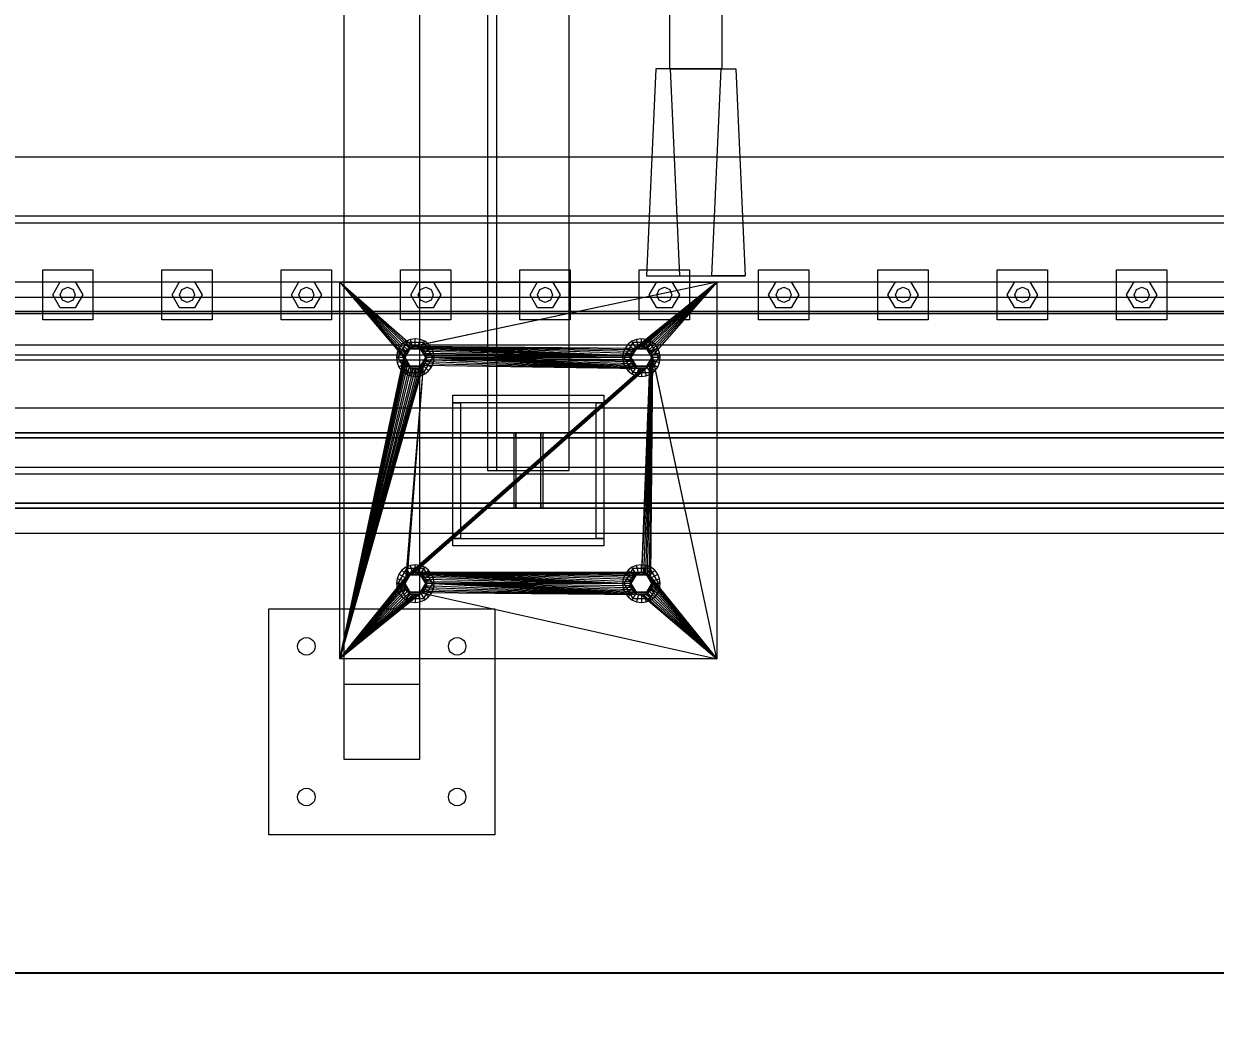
# Model space of a CAD drawing. Header units: millimetres. Extents: x -191664 to 191490, y -197311 to 10263.
# Drawn here: x 3140 to 4088, y -90792 to -89994 of the extents above; entities that cross this region are included whole.
import ezdxf

# ---------------------------------------------------------------- set-up
doc = ezdxf.new("R2010")
doc.units = ezdxf.units.MM
for name, color, linetype, lineweight in [('COTAS_O', 1, 'Continuous', 0), ('DET_mezcladora_superior', 7, 'Continuous', 0), ('R15_COTAS_TRANSPORTE_P', 1, 'Continuous', 0)]:
    doc.layers.add(name, color=color, linetype=linetype, lineweight=lineweight)
doc.dimstyles.new('PLANTA_20', dxfattribs={"dimtxt": 50, "dimasz": 30, "dimexe": 30, "dimexo": 16, "dimgap": 20, "dimtad": 1, "dimtih": 1, "dimtoh": 1, "dimdec": 1, "dimzin": 0, "dimdsep": 46, "dimcen": 0.09, "dimadec": 0, "dimazin": 0, "dimtfac": 1, "dimtdec": 4, "dimtofl": 0, "dimtmove": 0, "dimatfit": 3, "dimfxl": 1, "dimtolj": 1, "dimtzin": 0, "dimarcsym": 0})

# ---------------------------------------------------------------- blocks, each defined once
blk = doc.blocks.new('*D66')
at = {"layer": 'COTAS_O', "color": 0, "lineweight": -2, "transparency": 16777216}
for p, q in [((1475, -90266), (1475, -90780)), ((7675, -90266), (7675, -90780)), ((1505, -90750), (7645, -90750))]:
    blk.add_line(p, q, dxfattribs=at)
at = {"layer": 'COTAS_O', "color": 0, "transparency": 16777216}
for points in [[(1505, -90745), (1505, -90755), (1475, -90750)], [(7645, -90745), (7645, -90755), (7675, -90750)]]:
    blk.add_solid(points, dxfattribs=at)
at = {"layer": 'Defpoints', "color": 0, "transparency": 16777216}
for p in [(1475, -90250), (7675, -90250), (7675, -90750)]:
    blk.add_point(p, dxfattribs=at)
blk = doc.blocks.new('*D133')
at = {"layer": 'Defpoints', "color": 0, "transparency": 16777216}
for p in [(439.69, -194147.98), (217.89, -194406.09), (-500, -194490), (-500, -194490), (500, -194490)]:
    blk.add_point(p, dxfattribs=at)
at = {"layer": 'R15_COTAS_TRANSPORTE_P', "color": 0, "lineweight": -2, "transparency": 16777216}
blk.add_arc((-500, -194490), 722.77, 2.37834, 17.62166, dxfattribs=at)
at = {"layer": 'R15_COTAS_TRANSPORTE_P', "color": 0, "transparency": 16777216}
for points in [[(184.12, -194272.81), (193.59, -194269.58), (179.18, -194242.8)], [(227.15, -194459.9), (217.15, -194460.11), (222.77, -194490)]]:
    blk.add_solid(points, dxfattribs=at)

msp = doc.modelspace()

# ---------------------------------------------------------------- linework, layer by layer
at = {"layer": 'DET_mezcladora_superior', "color": 8, "true_color": 0x667b86}
for p, q in [((3509.17, -88850), (3509.17, -90350)), ((3516.67, -90350), (3516.67, -88850)), ((3574.17, -90350), (3574.17, -88850)), ((1400, -90100), (7720, -90100)), ((1400, -90147.2), (7720, -90147.2)), ((7720, -90152.8), (1400, -90152.8)), ((7720, -90200), (1400, -90200)), ((3481.67, -90296), (3481.67, -90290)), ((3481.67, -90290), (3601.67, -90290)), ((3601.67, -90296), (3481.67, -90296)), ((3481.67, -90404), (3481.67, -90296)), ((3481.67, -90296), (3487.67, -90296)), ((3487.67, -90296), (3487.67, -90404)), ((3595.67, -90404), (3595.67, -90296)), ((3595.67, -90296), (3601.67, -90296)), ((3601.67, -90290), (3601.67, -90296)), ((3601.67, -90296), (3601.67, -90404)), ((1475, -90300), (7675, -90300)), ((3530.26, -90320), (1463.59, -90320)), ((1465.11, -90320), (3531.78, -90320)), ((1465.11, -90324), (3531.78, -90324)), ((3551.56, -90320), (1484.89, -90320)), ((3551.56, -90324), (1484.89, -90324)), ((1486.41, -90320), (3553.08, -90320)), ((3530.26, -90380), (3530.26, -90320)), ((3530.26, -90320), (3531.78, -90320)), ((5596.92, -90320), (3530.26, -90320)), ((3531.78, -90320), (3531.78, -90380)), ((3531.78, -90324), (3531.78, -90320)), ((3531.78, -90320), (3551.56, -90320)), ((3531.78, -90320), (5598.44, -90320)), ((3551.56, -90324), (3531.78, -90324)), ((3531.78, -90324), (5598.44, -90324)), ((3551.56, -90380), (3551.56, -90320)), ((3551.56, -90320), (3553.08, -90320)), ((3551.56, -90320), (3551.56, -90324)), ((5618.22, -90320), (3551.56, -90320)), ((5618.22, -90324), (3551.56, -90324)), ((3553.08, -90320), (3553.08, -90380)), ((3553.08, -90320), (5619.74, -90320)), ((1475, -90347.2), (7675, -90347.2)), ((7675, -90352.8), (1475, -90352.8)), ((3509.17, -90350), (3574.17, -90350)), ((3509.17, -90350), (3516.67, -90350)), ((1463.59, -90380), (3530.26, -90380)), ((3531.78, -90376), (1465.11, -90376)), ((3531.78, -90380), (1465.11, -90380)), ((1484.89, -90376), (3551.56, -90376)), ((1484.89, -90380), (3551.56, -90380)), ((3553.08, -90380), (1486.41, -90380)), ((3531.78, -90380), (3530.26, -90380)), ((3530.26, -90380), (5596.92, -90380)), ((3531.78, -90380), (3531.78, -90376)), ((3531.78, -90376), (3551.56, -90376)), ((5598.44, -90376), (3531.78, -90376)), ((3551.56, -90380), (3531.78, -90380)), ((5598.44, -90380), (3531.78, -90380)), ((3551.56, -90376), (3551.56, -90380)), ((3551.56, -90376), (5618.22, -90376)), ((3553.08, -90380), (3551.56, -90380)), ((3551.56, -90380), (5618.22, -90380)), ((5619.74, -90380), (3553.08, -90380)), ((7675, -90400), (1475, -90400)), ((3481.67, -90410), (3481.67, -90404)), ((3481.67, -90404), (3601.67, -90404)), ((3487.67, -90404), (3481.67, -90404)), ((3601.67, -90410), (3481.67, -90410)), ((3601.67, -90404), (3595.67, -90404)), ((3601.67, -90404), (3601.67, -90410))]:
    msp.add_line(p, q, dxfattribs=at)
at = {"layer": 'DET_mezcladora_superior', "color": 139, "true_color": 0x344b58}
for p, q in [((3395, -90580), (3395, -89680)), ((3455, -89680), (3455, -90580)), ((3335, -90640), (3335, -90460)), ((3335, -90460), (3515, -90460)), ((3515, -90460), (3515, -90640)), ((3395, -90580), (3395, -90520)), ((3395, -90520), (3455, -90520)), ((3455, -90520), (3455, -90580)), ((3455, -90580), (3395, -90580)), ((3515, -90640), (3335, -90640))]:
    msp.add_line(p, q, dxfattribs=at)
at = {"layer": 'DET_mezcladora_superior', "color": 9, "true_color": 0xc6c9c8}
for p, q in [((3654, -89885), (3654, -90030)), ((3696, -90030), (3696, -89885)), ((3696, -90030), (3654, -90030)), ((1475, -90223), (7675, -90223)), ((7675, -90258), (1475, -90258))]:
    msp.add_line(p, q, dxfattribs=at)
at = {"layer": 'DET_mezcladora_superior', "color": 254, "true_color": 0xdce0df}
for p, q in [((3643.08, -90030), (3635.72, -90195)), ((3654.92, -90030), (3643.08, -90030)), ((3695.08, -90030), (3643.08, -90030)), ((3662.28, -90195), (3654.92, -90030)), ((3654.92, -90030), (3706.92, -90030)), ((3687.72, -90195), (3695.08, -90030)), ((3695.08, -90030), (3706.92, -90030)), ((3706.92, -90030), (3714.28, -90195)), ((3635.72, -90195), (3662.28, -90195)), ((3635.72, -90195), (3687.72, -90195)), ((3662.28, -90195), (3714.28, -90195)), ((3714.28, -90195), (3687.72, -90195))]:
    msp.add_line(p, q, dxfattribs=at)
at = {"layer": 'DET_mezcladora_superior', "color": 251, "true_color": 0x64686b}
for p, q in [((3155, -90230), (3155, -90190)), ((3155, -90190), (3195, -90190)), ((3195, -90190), (3195, -90230)), ((3250, -90230), (3250, -90190)), ((3250, -90190), (3290, -90190)), ((3290, -90190), (3290, -90230)), ((3345, -90230), (3345, -90190)), ((3345, -90190), (3385, -90190)), ((3385, -90190), (3385, -90230)), ((3440, -90230), (3440, -90190)), ((3440, -90190), (3480, -90190)), ((3480, -90190), (3480, -90230)), ((3535, -90230), (3535, -90190)), ((3535, -90190), (3575, -90190)), ((3575, -90190), (3575, -90230)), ((3630, -90230), (3630, -90190)), ((3630, -90190), (3670, -90190)), ((3670, -90190), (3670, -90230)), ((3725, -90230), (3725, -90190)), ((3725, -90190), (3765, -90190)), ((3765, -90190), (3765, -90230)), ((3820, -90230), (3820, -90190)), ((3820, -90190), (3860, -90190)), ((3860, -90190), (3860, -90230)), ((3915, -90230), (3915, -90190)), ((3915, -90190), (3955, -90190)), ((3955, -90190), (3955, -90230)), ((4010, -90230), (4010, -90190)), ((4010, -90190), (4050, -90190)), ((4050, -90190), (4050, -90230)), ((1475, -90212), (7675, -90212)), ((3195, -90230), (3155, -90230)), ((3290, -90230), (3250, -90230)), ((3385, -90230), (3345, -90230)), ((3480, -90230), (3440, -90230)), ((3575, -90230), (3535, -90230)), ((3670, -90230), (3630, -90230)), ((3765, -90230), (3725, -90230)), ((3860, -90230), (3820, -90230)), ((3955, -90230), (3915, -90230)), ((4050, -90230), (4010, -90230)), ((7675, -90262), (1475, -90262))]:
    msp.add_line(p, q, dxfattribs=at)
at = {"layer": 'DET_mezcladora_superior', "color": 43, "true_color": 0xe7bf45}
for p, q in [((3163, -90210), (3169, -90199.61)), ((3169, -90199.61), (3181, -90199.61)), ((3181, -90199.61), (3187, -90210)), ((3258, -90210), (3264, -90199.61)), ((3264, -90199.61), (3276, -90199.61)), ((3276, -90199.61), (3282, -90210)), ((3353, -90210), (3359, -90199.61)), ((3359, -90199.61), (3371, -90199.61)), ((3371, -90199.61), (3377, -90210)), ((3448, -90210), (3454, -90199.61)), ((3454, -90199.61), (3466, -90199.61)), ((3466, -90199.61), (3472, -90210)), ((3543, -90210), (3549, -90199.61)), ((3549, -90199.61), (3561, -90199.61)), ((3561, -90199.61), (3567, -90210)), ((3638, -90210), (3644, -90199.61)), ((3644, -90199.61), (3656, -90199.61)), ((3656, -90199.61), (3662, -90210)), ((3733, -90210), (3739, -90199.61)), ((3739, -90199.61), (3751, -90199.61)), ((3751, -90199.61), (3757, -90210)), ((3828, -90210), (3834, -90199.61)), ((3834, -90199.61), (3846, -90199.61)), ((3846, -90199.61), (3852, -90210)), ((3923, -90210), (3929, -90199.61)), ((3929, -90199.61), (3941, -90199.61)), ((3941, -90199.61), (3947, -90210)), ((4018, -90210), (4024, -90199.61)), ((4024, -90199.61), (4036, -90199.61)), ((4036, -90199.61), (4042, -90210)), ((3169, -90220.39), (3163, -90210)), ((3187, -90210), (3181, -90220.39)), ((3264, -90220.39), (3258, -90210)), ((3282, -90210), (3276, -90220.39)), ((3359, -90220.39), (3353, -90210)), ((3377, -90210), (3371, -90220.39)), ((3454, -90220.39), (3448, -90210)), ((3472, -90210), (3466, -90220.39)), ((3549, -90220.39), (3543, -90210)), ((3567, -90210), (3561, -90220.39)), ((3644, -90220.39), (3638, -90210)), ((3662, -90210), (3656, -90220.39)), ((3739, -90220.39), (3733, -90210)), ((3757, -90210), (3751, -90220.39)), ((3834, -90220.39), (3828, -90210)), ((3852, -90210), (3846, -90220.39)), ((3929, -90220.39), (3923, -90210)), ((3947, -90210), (3941, -90220.39)), ((4024, -90220.39), (4018, -90210)), ((4042, -90210), (4036, -90220.39)), ((3181, -90220.39), (3169, -90220.39)), ((3276, -90220.39), (3264, -90220.39)), ((3371, -90220.39), (3359, -90220.39)), ((3466, -90220.39), (3454, -90220.39)), ((3561, -90220.39), (3549, -90220.39)), ((3656, -90220.39), (3644, -90220.39)), ((3751, -90220.39), (3739, -90220.39)), ((3846, -90220.39), (3834, -90220.39)), ((3941, -90220.39), (3929, -90220.39)), ((4036, -90220.39), (4024, -90220.39))]:
    msp.add_line(p, q, dxfattribs=at)
at = {"layer": 'DET_mezcladora_superior', "color": 252, "true_color": 0x82929a}
for p, q in [((3391.67, -90500), (3391.67, -90200)), ((3391.67, -90200), (3442.67, -90260)), ((3391.67, -90200), (3442.84, -90258.24)), ((3391.67, -90200), (3443.35, -90256.56)), ((3391.67, -90200), (3444.18, -90255)), ((3391.67, -90200), (3445.3, -90253.64)), ((3391.67, -90200), (3446.67, -90252.52)), ((3391.67, -90200), (3448.22, -90251.69)), ((3391.67, -90200), (3449.91, -90251.17)), ((3391.67, -90200), (3691.67, -90200)), ((3691.67, -90200), (3449.91, -90251.17)), ((3691.67, -90200), (3451.67, -90251)), ((3691.67, -90200), (3626.67, -90252.52)), ((3691.67, -90200), (3628.22, -90251.69)), ((3691.67, -90200), (3629.91, -90251.17)), ((3691.67, -90200), (3631.67, -90251)), ((3691.67, -90200), (3633.42, -90251.17)), ((3691.67, -90200), (3635.11, -90251.69)), ((3691.67, -90200), (3636.67, -90252.52)), ((3691.67, -90200), (3638.03, -90253.64)), ((3691.67, -90200), (3639.15, -90255)), ((3691.67, -90200), (3639.98, -90256.56)), ((3691.67, -90200), (3640.49, -90258.24)), ((3691.67, -90200), (3691.67, -90500)), ((3442.84, -90258.24), (3442.67, -90260)), ((3443.35, -90256.56), (3442.84, -90258.24)), ((3444.18, -90255), (3443.35, -90256.56)), ((3445.3, -90253.64), (3444.18, -90255)), ((3446.67, -90252.52), (3445.3, -90253.64)), ((3448.22, -90251.69), (3446.67, -90252.52)), ((3449.91, -90251.17), (3448.22, -90251.69)), ((3451.67, -90251), (3449.91, -90251.17)), ((3453.42, -90251.17), (3451.67, -90251)), ((3451.67, -90251), (3622.84, -90258.24)), ((3451.67, -90251), (3623.35, -90256.56)), ((3451.67, -90251), (3624.18, -90255)), ((3451.67, -90251), (3625.3, -90253.64)), ((3451.67, -90251), (3626.67, -90252.52)), ((3455.11, -90251.69), (3453.42, -90251.17)), ((3453.42, -90251.17), (3622.84, -90258.24)), ((3456.67, -90252.52), (3455.11, -90251.69)), ((3455.11, -90251.69), (3622.84, -90258.24)), ((3458.03, -90253.64), (3456.67, -90252.52)), ((3456.67, -90252.52), (3622.84, -90258.24)), ((3459.15, -90255), (3458.03, -90253.64)), ((3458.03, -90253.64), (3622.84, -90258.24)), ((3459.98, -90256.56), (3459.15, -90255)), ((3459.15, -90255), (3622.84, -90258.24)), ((3460.49, -90258.24), (3459.98, -90256.56)), ((3459.98, -90256.56), (3622.84, -90258.24)), ((3460.67, -90260), (3460.49, -90258.24)), ((3460.49, -90258.24), (3622.84, -90258.24)), ((3460.67, -90260), (3622.84, -90258.24)), ((3622.84, -90258.24), (3622.67, -90260)), ((3623.35, -90256.56), (3622.84, -90258.24)), ((3624.18, -90255), (3623.35, -90256.56)), ((3625.3, -90253.64), (3624.18, -90255)), ((3626.67, -90252.52), (3625.3, -90253.64)), ((3628.22, -90251.69), (3626.67, -90252.52)), ((3629.91, -90251.17), (3628.22, -90251.69)), ((3631.67, -90251), (3629.91, -90251.17)), ((3633.42, -90251.17), (3631.67, -90251)), ((3635.11, -90251.69), (3633.42, -90251.17)), ((3636.67, -90252.52), (3635.11, -90251.69)), ((3638.03, -90253.64), (3636.67, -90252.52)), ((3639.15, -90255), (3638.03, -90253.64)), ((3639.98, -90256.56), (3639.15, -90255)), ((3640.49, -90258.24), (3639.98, -90256.56)), ((3691.67, -90500), (3640.49, -90258.24)), ((3640.67, -90260), (3640.49, -90258.24)), ((3391.67, -90500), (3442.67, -90260)), ((3442.84, -90261.76), (3391.67, -90500)), ((3443.35, -90263.44), (3391.67, -90500)), ((3444.18, -90265), (3391.67, -90500)), ((3445.3, -90266.36), (3391.67, -90500)), ((3458.03, -90266.36), (3391.67, -90500)), ((3446.67, -90267.48), (3391.67, -90500)), ((3456.67, -90267.48), (3391.67, -90500)), ((3448.22, -90268.31), (3391.67, -90500)), ((3455.11, -90268.31), (3391.67, -90500)), ((3442.67, -90260), (3442.84, -90261.76)), ((3442.84, -90261.76), (3443.35, -90263.44)), ((3443.35, -90263.44), (3444.18, -90265)), ((3444.18, -90265), (3445.3, -90266.36)), ((3458.03, -90266.36), (3444.18, -90435)), ((3445.3, -90266.36), (3446.67, -90267.48)), ((3458.03, -90266.36), (3445.3, -90433.64)), ((3638.03, -90266.36), (3445.3, -90433.64)), ((3636.67, -90267.48), (3445.3, -90433.64)), ((3635.11, -90268.31), (3445.3, -90433.64)), ((3638.03, -90266.36), (3446.67, -90432.52)), ((3446.67, -90267.48), (3448.22, -90268.31)), ((3638.03, -90266.36), (3448.22, -90431.69)), ((3448.22, -90268.31), (3449.91, -90268.83)), ((3638.03, -90266.36), (3449.91, -90431.17)), ((3638.03, -90266.36), (3451.67, -90431)), ((3453.42, -90268.83), (3455.11, -90268.31)), ((3455.11, -90268.31), (3456.67, -90267.48)), ((3456.67, -90267.48), (3458.03, -90266.36)), ((3458.03, -90266.36), (3459.15, -90265)), ((3631.67, -90269), (3458.03, -90266.36)), ((3459.15, -90265), (3459.98, -90263.44)), ((3631.67, -90269), (3459.15, -90265)), ((3459.98, -90263.44), (3460.49, -90261.76)), ((3631.67, -90269), (3459.98, -90263.44)), ((3460.49, -90261.76), (3460.67, -90260)), ((3631.67, -90269), (3460.49, -90261.76)), ((3622.67, -90260), (3460.67, -90260)), ((3622.84, -90261.76), (3460.67, -90260)), ((3623.35, -90263.44), (3460.67, -90260)), ((3624.18, -90265), (3460.67, -90260)), ((3625.3, -90266.36), (3460.67, -90260)), ((3626.67, -90267.48), (3460.67, -90260)), ((3628.22, -90268.31), (3460.67, -90260)), ((3629.91, -90268.83), (3460.67, -90260)), ((3631.67, -90269), (3460.67, -90260)), ((3622.67, -90260), (3622.84, -90261.76)), ((3622.84, -90261.76), (3623.35, -90263.44)), ((3623.35, -90263.44), (3624.18, -90265)), ((3624.18, -90265), (3625.3, -90266.36)), ((3625.3, -90266.36), (3626.67, -90267.48)), ((3626.67, -90267.48), (3628.22, -90268.31)), ((3628.22, -90268.31), (3629.91, -90268.83)), ((3640.67, -90260), (3631.67, -90431)), ((3640.49, -90261.76), (3631.67, -90431)), ((3639.98, -90263.44), (3631.67, -90431)), ((3639.15, -90265), (3631.67, -90431)), ((3638.03, -90266.36), (3631.67, -90431)), ((3640.67, -90260), (3633.42, -90431.17)), ((3633.42, -90268.83), (3635.11, -90268.31)), ((3635.11, -90431.69), (3640.67, -90260)), ((3635.11, -90268.31), (3636.67, -90267.48)), ((3636.67, -90432.52), (3640.67, -90260)), ((3636.67, -90267.48), (3638.03, -90266.36)), ((3638.03, -90433.64), (3640.67, -90260)), ((3638.03, -90266.36), (3639.15, -90265)), ((3639.15, -90435), (3640.67, -90260)), ((3639.15, -90265), (3639.98, -90263.44)), ((3639.98, -90263.44), (3640.49, -90261.76)), ((3640.49, -90261.76), (3640.67, -90260)), ((3691.67, -90500), (3640.67, -90260)), ((3449.91, -90268.83), (3391.67, -90500)), ((3453.42, -90268.83), (3391.67, -90500)), ((3451.67, -90269), (3391.67, -90500)), ((3633.42, -90268.83), (3445.3, -90433.64)), ((3631.67, -90269), (3445.3, -90433.64)), ((3449.91, -90268.83), (3451.67, -90269)), ((3451.67, -90269), (3453.42, -90268.83)), ((3629.91, -90268.83), (3631.67, -90269)), ((3631.67, -90269), (3633.42, -90268.83)), ((3391.67, -90500), (3444.18, -90435)), ((3391.67, -90500), (3443.35, -90436.56)), ((3391.67, -90500), (3442.84, -90438.24)), ((3442.84, -90438.24), (3442.67, -90440)), ((3443.35, -90436.56), (3442.84, -90438.24)), ((3444.18, -90435), (3443.35, -90436.56)), ((3445.3, -90433.64), (3444.18, -90435)), ((3446.67, -90432.52), (3445.3, -90433.64)), ((3448.22, -90431.69), (3446.67, -90432.52)), ((3449.91, -90431.17), (3448.22, -90431.69)), ((3451.67, -90431), (3449.91, -90431.17)), ((3453.42, -90431.17), (3451.67, -90431)), ((3451.67, -90431), (3622.67, -90440)), ((3451.67, -90431), (3622.84, -90438.24)), ((3451.67, -90431), (3623.35, -90436.56)), ((3451.67, -90431), (3624.18, -90435)), ((3451.67, -90431), (3625.3, -90433.64)), ((3451.67, -90431), (3626.67, -90432.52)), ((3451.67, -90431), (3628.22, -90431.69)), ((3451.67, -90431), (3629.91, -90431.17)), ((3451.67, -90431), (3631.67, -90431)), ((3455.11, -90431.69), (3453.42, -90431.17)), ((3453.42, -90431.17), (3622.67, -90440)), ((3456.67, -90432.52), (3455.11, -90431.69)), ((3455.11, -90431.69), (3622.67, -90440)), ((3458.03, -90433.64), (3456.67, -90432.52)), ((3456.67, -90432.52), (3622.67, -90440)), ((3459.15, -90435), (3458.03, -90433.64)), ((3458.03, -90433.64), (3622.67, -90440)), ((3459.98, -90436.56), (3459.15, -90435)), ((3459.15, -90435), (3622.67, -90440)), ((3460.49, -90438.24), (3459.98, -90436.56)), ((3459.98, -90436.56), (3622.67, -90440)), ((3460.67, -90440), (3460.49, -90438.24)), ((3460.49, -90438.24), (3622.67, -90440)), ((3622.84, -90438.24), (3622.67, -90440)), ((3623.35, -90436.56), (3622.84, -90438.24)), ((3624.18, -90435), (3623.35, -90436.56)), ((3625.3, -90433.64), (3624.18, -90435)), ((3626.67, -90432.52), (3625.3, -90433.64)), ((3628.22, -90431.69), (3626.67, -90432.52)), ((3629.91, -90431.17), (3628.22, -90431.69)), ((3631.67, -90431), (3629.91, -90431.17)), ((3633.42, -90431.17), (3631.67, -90431)), ((3635.11, -90431.69), (3633.42, -90431.17)), ((3636.67, -90432.52), (3635.11, -90431.69)), ((3638.03, -90433.64), (3636.67, -90432.52)), ((3639.15, -90435), (3638.03, -90433.64)), ((3639.98, -90436.56), (3639.15, -90435)), ((3639.15, -90435), (3691.67, -90500)), ((3640.49, -90438.24), (3639.98, -90436.56)), ((3639.98, -90436.56), (3691.67, -90500)), ((3640.67, -90440), (3640.49, -90438.24)), ((3640.49, -90438.24), (3691.67, -90500)), ((3442.67, -90440), (3391.67, -90500)), ((3442.84, -90441.76), (3391.67, -90500)), ((3443.35, -90443.44), (3391.67, -90500)), ((3444.18, -90445), (3391.67, -90500)), ((3445.3, -90446.36), (3391.67, -90500)), ((3446.67, -90447.48), (3391.67, -90500)), ((3456.67, -90447.48), (3391.67, -90500)), ((3448.22, -90448.31), (3391.67, -90500)), ((3455.11, -90448.31), (3391.67, -90500)), ((3449.91, -90448.83), (3391.67, -90500)), ((3453.42, -90448.83), (3391.67, -90500)), ((3442.67, -90440), (3442.84, -90441.76)), ((3442.84, -90441.76), (3443.35, -90443.44)), ((3443.35, -90443.44), (3444.18, -90445)), ((3444.18, -90445), (3445.3, -90446.36)), ((3445.3, -90446.36), (3446.67, -90447.48)), ((3446.67, -90447.48), (3448.22, -90448.31)), ((3448.22, -90448.31), (3449.91, -90448.83)), ((3449.91, -90448.83), (3451.67, -90449)), ((3451.67, -90449), (3453.42, -90448.83)), ((3453.42, -90448.83), (3455.11, -90448.31)), ((3455.11, -90448.31), (3456.67, -90447.48)), ((3456.67, -90447.48), (3458.03, -90446.36)), ((3456.67, -90447.48), (3691.67, -90500)), ((3631.67, -90449), (3456.67, -90447.48)), ((3458.03, -90446.36), (3459.15, -90445)), ((3631.67, -90449), (3458.03, -90446.36)), ((3459.15, -90445), (3459.98, -90443.44)), ((3631.67, -90449), (3459.15, -90445)), ((3459.98, -90443.44), (3460.49, -90441.76)), ((3631.67, -90449), (3459.98, -90443.44)), ((3460.49, -90441.76), (3460.67, -90440)), ((3631.67, -90449), (3460.49, -90441.76)), ((3622.67, -90440), (3460.67, -90440)), ((3622.84, -90441.76), (3460.67, -90440)), ((3623.35, -90443.44), (3460.67, -90440)), ((3624.18, -90445), (3460.67, -90440)), ((3625.3, -90446.36), (3460.67, -90440)), ((3626.67, -90447.48), (3460.67, -90440)), ((3628.22, -90448.31), (3460.67, -90440)), ((3629.91, -90448.83), (3460.67, -90440)), ((3631.67, -90449), (3460.67, -90440)), ((3622.67, -90440), (3622.84, -90441.76)), ((3622.84, -90441.76), (3623.35, -90443.44)), ((3623.35, -90443.44), (3624.18, -90445)), ((3624.18, -90445), (3625.3, -90446.36)), ((3625.3, -90446.36), (3626.67, -90447.48)), ((3626.67, -90447.48), (3628.22, -90448.31)), ((3628.22, -90448.31), (3629.91, -90448.83)), ((3629.91, -90448.83), (3631.67, -90449)), ((3631.67, -90449), (3633.42, -90448.83)), ((3633.42, -90448.83), (3635.11, -90448.31)), ((3633.42, -90448.83), (3691.67, -90500)), ((3635.11, -90448.31), (3636.67, -90447.48)), ((3635.11, -90448.31), (3691.67, -90500)), ((3636.67, -90447.48), (3638.03, -90446.36)), ((3636.67, -90447.48), (3691.67, -90500)), ((3638.03, -90446.36), (3639.15, -90445)), ((3638.03, -90446.36), (3691.67, -90500)), ((3639.15, -90445), (3639.98, -90443.44)), ((3639.15, -90445), (3691.67, -90500)), ((3639.98, -90443.44), (3640.49, -90441.76)), ((3639.98, -90443.44), (3691.67, -90500)), ((3640.49, -90441.76), (3640.67, -90440)), ((3640.49, -90441.76), (3691.67, -90500)), ((3640.67, -90440), (3691.67, -90500)), ((3451.67, -90449), (3391.67, -90500)), ((3631.67, -90449), (3691.67, -90500)), ((3691.67, -90500), (3391.67, -90500))]:
    msp.add_line(p, q, dxfattribs=at)
at = {"layer": 'DET_mezcladora_superior', "color": 149, "true_color": 0x3c4245}
for p, q in [((3169, -90210), (3170.76, -90205.76)), ((3170.76, -90214.24), (3169, -90210)), ((3170.76, -90205.76), (3175, -90204)), ((3175, -90204), (3179.24, -90205.76)), ((3179.24, -90205.76), (3181, -90210)), ((3181, -90210), (3179.24, -90214.24)), ((3264, -90210), (3265.76, -90205.76)), ((3265.76, -90214.24), (3264, -90210)), ((3265.76, -90205.76), (3270, -90204)), ((3270, -90204), (3274.24, -90205.76)), ((3274.24, -90205.76), (3276, -90210)), ((3276, -90210), (3274.24, -90214.24)), ((3359, -90210), (3360.76, -90205.76)), ((3360.76, -90214.24), (3359, -90210)), ((3360.76, -90205.76), (3365, -90204)), ((3365, -90204), (3369.24, -90205.76)), ((3369.24, -90205.76), (3371, -90210)), ((3371, -90210), (3369.24, -90214.24)), ((3454, -90210), (3455.76, -90205.76)), ((3455.76, -90214.24), (3454, -90210)), ((3455.76, -90205.76), (3460, -90204)), ((3460, -90204), (3464.24, -90205.76)), ((3464.24, -90205.76), (3466, -90210)), ((3466, -90210), (3464.24, -90214.24)), ((3549, -90210), (3550.76, -90205.76)), ((3550.76, -90214.24), (3549, -90210)), ((3550.76, -90205.76), (3555, -90204)), ((3555, -90204), (3559.24, -90205.76)), ((3559.24, -90205.76), (3561, -90210)), ((3561, -90210), (3559.24, -90214.24)), ((3644, -90210), (3645.76, -90205.76)), ((3645.76, -90214.24), (3644, -90210)), ((3645.76, -90205.76), (3650, -90204)), ((3650, -90204), (3654.24, -90205.76)), ((3654.24, -90205.76), (3656, -90210)), ((3656, -90210), (3654.24, -90214.24)), ((3739, -90210), (3740.76, -90205.76)), ((3740.76, -90214.24), (3739, -90210)), ((3740.76, -90205.76), (3745, -90204)), ((3745, -90204), (3749.24, -90205.76)), ((3749.24, -90205.76), (3751, -90210)), ((3751, -90210), (3749.24, -90214.24)), ((3834, -90210), (3835.76, -90205.76)), ((3835.76, -90214.24), (3834, -90210)), ((3835.76, -90205.76), (3840, -90204)), ((3840, -90204), (3844.24, -90205.76)), ((3844.24, -90205.76), (3846, -90210)), ((3846, -90210), (3844.24, -90214.24)), ((3929, -90210), (3930.76, -90205.76)), ((3930.76, -90214.24), (3929, -90210)), ((3930.76, -90205.76), (3935, -90204)), ((3935, -90204), (3939.24, -90205.76)), ((3939.24, -90205.76), (3941, -90210)), ((3941, -90210), (3939.24, -90214.24)), ((4024, -90210), (4025.76, -90205.76)), ((4025.76, -90214.24), (4024, -90210)), ((4025.76, -90205.76), (4030, -90204)), ((4030, -90204), (4034.24, -90205.76)), ((4034.24, -90205.76), (4036, -90210)), ((4036, -90210), (4034.24, -90214.24)), ((3175, -90216), (3170.76, -90214.24)), ((3179.24, -90214.24), (3175, -90216)), ((3270, -90216), (3265.76, -90214.24)), ((3274.24, -90214.24), (3270, -90216)), ((3365, -90216), (3360.76, -90214.24)), ((3369.24, -90214.24), (3365, -90216)), ((3460, -90216), (3455.76, -90214.24)), ((3464.24, -90214.24), (3460, -90216)), ((3555, -90216), (3550.76, -90214.24)), ((3559.24, -90214.24), (3555, -90216)), ((3650, -90216), (3645.76, -90214.24)), ((3654.24, -90214.24), (3650, -90216)), ((3745, -90216), (3740.76, -90214.24)), ((3749.24, -90214.24), (3745, -90216)), ((3840, -90216), (3835.76, -90214.24)), ((3844.24, -90214.24), (3840, -90216)), ((3935, -90216), (3930.76, -90214.24)), ((3939.24, -90214.24), (3935, -90216)), ((4030, -90216), (4025.76, -90214.24)), ((4034.24, -90214.24), (4030, -90216))]:
    msp.add_line(p, q, dxfattribs=at)
at = {"layer": 'DET_mezcladora_superior', "color": 252, "true_color": 0x8b8c91}
for p, q in [((1475, -90225), (7675, -90225)), ((7675, -90250), (1475, -90250))]:
    msp.add_line(p, q, dxfattribs=at)
at = {"layer": 'DET_mezcladora_superior', "color": 253, "true_color": 0xa5a6aa}
msp.add_line((7075, -90225), (1500, -90225), dxfattribs=at)
at = {"layer": 'DET_mezcladora_superior', "color": 252, "true_color": 0x8ba19a}
for p, q in [((3444.74, -90248.01), (3437.82, -90260)), ((3441.06, -90249.39), (3438.68, -90252.5)), ((3444.17, -90247.01), (3441.06, -90249.39)), ((3445.3, -90253.64), (3441.06, -90249.39)), ((3447.78, -90245.51), (3444.17, -90247.01)), ((3447.17, -90252.21), (3444.17, -90247.01)), ((3458.59, -90248.01), (3444.74, -90248.01)), ((3447.67, -90253.07), (3444.74, -90248.01)), ((3451.67, -90245), (3447.78, -90245.51)), ((3449.34, -90251.31), (3447.78, -90245.51)), ((3455.55, -90245.51), (3451.67, -90245)), ((3451.67, -90251), (3451.67, -90245)), ((3454, -90251.31), (3455.55, -90245.51)), ((3459.17, -90247.01), (3455.55, -90245.51)), ((3455.67, -90253.07), (3458.59, -90248.01)), ((3456.17, -90252.21), (3459.17, -90247.01)), ((3458.03, -90253.64), (3462.27, -90249.39)), ((3465.52, -90260), (3458.59, -90248.01)), ((3462.27, -90249.39), (3459.17, -90247.01)), ((3464.66, -90252.5), (3462.27, -90249.39)), ((3624.74, -90248.01), (3617.82, -90260)), ((3621.06, -90249.39), (3618.68, -90252.5)), ((3624.17, -90247.01), (3621.06, -90249.39)), ((3625.3, -90253.64), (3621.06, -90249.39)), ((3627.78, -90245.51), (3624.17, -90247.01)), ((3627.17, -90252.21), (3624.17, -90247.01)), ((3638.59, -90248.01), (3624.74, -90248.01)), ((3627.67, -90253.07), (3624.74, -90248.01)), ((3631.67, -90245), (3627.78, -90245.51)), ((3629.34, -90251.31), (3627.78, -90245.51)), ((3635.55, -90245.51), (3631.67, -90245)), ((3631.67, -90251), (3631.67, -90245)), ((3634, -90251.31), (3635.55, -90245.51)), ((3639.17, -90247.01), (3635.55, -90245.51)), ((3635.67, -90253.07), (3638.59, -90248.01)), ((3636.17, -90252.21), (3639.17, -90247.01)), ((3638.03, -90253.64), (3642.27, -90249.39)), ((3645.52, -90260), (3638.59, -90248.01)), ((3642.27, -90249.39), (3639.17, -90247.01)), ((3644.66, -90252.5), (3642.27, -90249.39)), ((3437.18, -90256.12), (3436.67, -90260)), ((3438.68, -90252.5), (3437.18, -90256.12)), ((3442.97, -90257.67), (3437.18, -90256.12)), ((3443.87, -90255.5), (3438.68, -90252.5)), ((3442.67, -90260), (3442.97, -90257.67)), ((3442.97, -90257.67), (3443.87, -90255.5)), ((3443.67, -90260), (3447.67, -90253.07)), ((3443.87, -90255.5), (3445.3, -90253.64)), ((3445.3, -90253.64), (3447.17, -90252.21)), ((3447.17, -90252.21), (3449.34, -90251.31)), ((3447.67, -90253.07), (3455.67, -90253.07)), ((3449.34, -90251.31), (3451.67, -90251)), ((3451.67, -90251), (3454, -90251.31)), ((3454, -90251.31), (3456.17, -90252.21)), ((3455.67, -90253.07), (3459.67, -90260)), ((3456.17, -90252.21), (3458.03, -90253.64)), ((3458.03, -90253.64), (3459.46, -90255.5)), ((3459.46, -90255.5), (3464.66, -90252.5)), ((3459.46, -90255.5), (3460.36, -90257.67)), ((3460.36, -90257.67), (3466.16, -90256.12)), ((3460.36, -90257.67), (3460.67, -90260)), ((3466.16, -90256.12), (3464.66, -90252.5)), ((3466.67, -90260), (3466.16, -90256.12)), ((3617.18, -90256.12), (3616.67, -90260)), ((3618.68, -90252.5), (3617.18, -90256.12)), ((3622.97, -90257.67), (3617.18, -90256.12)), ((3623.87, -90255.5), (3618.68, -90252.5)), ((3622.67, -90260), (3622.97, -90257.67)), ((3622.97, -90257.67), (3623.87, -90255.5)), ((3623.67, -90260), (3627.67, -90253.07)), ((3623.87, -90255.5), (3625.3, -90253.64)), ((3625.3, -90253.64), (3627.17, -90252.21)), ((3627.17, -90252.21), (3629.34, -90251.31)), ((3627.67, -90253.07), (3635.67, -90253.07)), ((3629.34, -90251.31), (3631.67, -90251)), ((3631.67, -90251), (3634, -90251.31)), ((3634, -90251.31), (3636.17, -90252.21)), ((3635.67, -90253.07), (3639.67, -90260)), ((3636.17, -90252.21), (3638.03, -90253.64)), ((3638.03, -90253.64), (3639.46, -90255.5)), ((3639.46, -90255.5), (3644.66, -90252.5)), ((3639.46, -90255.5), (3640.36, -90257.67)), ((3640.36, -90257.67), (3646.16, -90256.12)), ((3640.36, -90257.67), (3640.67, -90260)), ((3646.16, -90256.12), (3644.66, -90252.5)), ((3646.67, -90260), (3646.16, -90256.12)), ((3442.67, -90260), (3436.67, -90260)), ((3436.67, -90260), (3437.18, -90263.88)), ((3442.97, -90262.33), (3437.18, -90263.88)), ((3437.18, -90263.88), (3438.68, -90267.5)), ((3443.67, -90260), (3437.82, -90260)), ((3437.82, -90260), (3444.74, -90271.99)), ((3443.87, -90264.5), (3438.68, -90267.5)), ((3438.68, -90267.5), (3441.06, -90270.61)), ((3445.3, -90266.36), (3441.06, -90270.61)), ((3442.97, -90262.33), (3442.67, -90260)), ((3443.87, -90264.5), (3442.97, -90262.33)), ((3447.67, -90266.93), (3443.67, -90260)), ((3445.3, -90266.36), (3443.87, -90264.5)), ((3447.17, -90267.79), (3444.17, -90272.99)), ((3447.67, -90266.93), (3444.74, -90271.99)), ((3447.17, -90267.79), (3445.3, -90266.36)), ((3449.34, -90268.69), (3447.17, -90267.79)), ((3455.67, -90266.93), (3447.67, -90266.93)), ((3449.34, -90268.69), (3447.78, -90274.49)), ((3451.67, -90269), (3449.34, -90268.69)), ((3454, -90268.69), (3451.67, -90269)), ((3456.17, -90267.79), (3454, -90268.69)), ((3454, -90268.69), (3455.55, -90274.49)), ((3459.67, -90260), (3455.67, -90266.93)), ((3455.67, -90266.93), (3458.59, -90271.99)), ((3458.03, -90266.36), (3456.17, -90267.79)), ((3456.17, -90267.79), (3459.17, -90272.99)), ((3459.46, -90264.5), (3458.03, -90266.36)), ((3458.03, -90266.36), (3462.27, -90270.61)), ((3458.59, -90271.99), (3465.52, -90260)), ((3460.36, -90262.33), (3459.46, -90264.5)), ((3459.46, -90264.5), (3464.66, -90267.5)), ((3465.52, -90260), (3459.67, -90260)), ((3460.67, -90260), (3460.36, -90262.33)), ((3460.36, -90262.33), (3466.16, -90263.88)), ((3466.67, -90260), (3460.67, -90260)), ((3462.27, -90270.61), (3464.66, -90267.5)), ((3464.66, -90267.5), (3466.16, -90263.88)), ((3466.16, -90263.88), (3466.67, -90260)), ((3622.67, -90260), (3616.67, -90260)), ((3616.67, -90260), (3617.18, -90263.88)), ((3622.97, -90262.33), (3617.18, -90263.88)), ((3617.18, -90263.88), (3618.68, -90267.5)), ((3623.67, -90260), (3617.82, -90260)), ((3617.82, -90260), (3624.74, -90271.99)), ((3623.87, -90264.5), (3618.68, -90267.5)), ((3618.68, -90267.5), (3621.06, -90270.61)), ((3625.3, -90266.36), (3621.06, -90270.61)), ((3622.97, -90262.33), (3622.67, -90260)), ((3623.87, -90264.5), (3622.97, -90262.33)), ((3627.67, -90266.93), (3623.67, -90260)), ((3625.3, -90266.36), (3623.87, -90264.5)), ((3627.17, -90267.79), (3624.17, -90272.99)), ((3627.67, -90266.93), (3624.74, -90271.99)), ((3627.17, -90267.79), (3625.3, -90266.36)), ((3629.34, -90268.69), (3627.17, -90267.79)), ((3635.67, -90266.93), (3627.67, -90266.93)), ((3629.34, -90268.69), (3627.78, -90274.49)), ((3631.67, -90269), (3629.34, -90268.69)), ((3634, -90268.69), (3631.67, -90269)), ((3636.17, -90267.79), (3634, -90268.69)), ((3634, -90268.69), (3635.55, -90274.49)), ((3639.67, -90260), (3635.67, -90266.93)), ((3635.67, -90266.93), (3638.59, -90271.99)), ((3638.03, -90266.36), (3636.17, -90267.79)), ((3636.17, -90267.79), (3639.17, -90272.99)), ((3639.46, -90264.5), (3638.03, -90266.36)), ((3638.03, -90266.36), (3642.27, -90270.61)), ((3638.59, -90271.99), (3645.52, -90260)), ((3640.36, -90262.33), (3639.46, -90264.5)), ((3639.46, -90264.5), (3644.66, -90267.5)), ((3645.52, -90260), (3639.67, -90260)), ((3640.67, -90260), (3640.36, -90262.33)), ((3640.36, -90262.33), (3646.16, -90263.88)), ((3646.67, -90260), (3640.67, -90260)), ((3642.27, -90270.61), (3644.66, -90267.5)), ((3644.66, -90267.5), (3646.16, -90263.88)), ((3646.16, -90263.88), (3646.67, -90260)), ((3441.06, -90270.61), (3444.17, -90272.99)), ((3444.17, -90272.99), (3447.78, -90274.49)), ((3444.74, -90271.99), (3458.59, -90271.99)), ((3447.78, -90274.49), (3451.67, -90275)), ((3451.67, -90269), (3451.67, -90275)), ((3451.67, -90275), (3455.55, -90274.49)), ((3455.55, -90274.49), (3459.17, -90272.99)), ((3459.17, -90272.99), (3462.27, -90270.61)), ((3621.06, -90270.61), (3624.17, -90272.99)), ((3624.17, -90272.99), (3627.78, -90274.49)), ((3624.74, -90271.99), (3638.59, -90271.99)), ((3627.78, -90274.49), (3631.67, -90275)), ((3631.67, -90269), (3631.67, -90275)), ((3631.67, -90275), (3635.55, -90274.49)), ((3635.55, -90274.49), (3639.17, -90272.99)), ((3639.17, -90272.99), (3642.27, -90270.61)), ((3444.74, -90428.01), (3437.82, -90440)), ((3441.06, -90429.39), (3438.68, -90432.5)), ((3444.17, -90427.01), (3441.06, -90429.39)), ((3445.3, -90433.64), (3441.06, -90429.39)), ((3447.78, -90425.51), (3444.17, -90427.01)), ((3447.17, -90432.21), (3444.17, -90427.01)), ((3458.59, -90428.01), (3444.74, -90428.01)), ((3447.67, -90433.07), (3444.74, -90428.01)), ((3451.67, -90425), (3447.78, -90425.51)), ((3449.34, -90431.31), (3447.78, -90425.51)), ((3455.55, -90425.51), (3451.67, -90425)), ((3451.67, -90431), (3451.67, -90425)), ((3454, -90431.31), (3455.55, -90425.51)), ((3459.17, -90427.01), (3455.55, -90425.51)), ((3455.67, -90433.07), (3458.59, -90428.01)), ((3456.17, -90432.21), (3459.17, -90427.01)), ((3458.03, -90433.64), (3462.27, -90429.39)), ((3465.52, -90440), (3458.59, -90428.01)), ((3462.27, -90429.39), (3459.17, -90427.01)), ((3464.66, -90432.5), (3462.27, -90429.39)), ((3624.74, -90428.01), (3617.82, -90440)), ((3621.06, -90429.39), (3618.68, -90432.5)), ((3624.17, -90427.01), (3621.06, -90429.39)), ((3625.3, -90433.64), (3621.06, -90429.39)), ((3627.78, -90425.51), (3624.17, -90427.01)), ((3627.17, -90432.21), (3624.17, -90427.01)), ((3638.59, -90428.01), (3624.74, -90428.01)), ((3627.67, -90433.07), (3624.74, -90428.01)), ((3631.67, -90425), (3627.78, -90425.51)), ((3629.34, -90431.31), (3627.78, -90425.51)), ((3635.55, -90425.51), (3631.67, -90425)), ((3631.67, -90431), (3631.67, -90425)), ((3634, -90431.31), (3635.55, -90425.51)), ((3639.17, -90427.01), (3635.55, -90425.51)), ((3635.67, -90433.07), (3638.59, -90428.01)), ((3636.17, -90432.21), (3639.17, -90427.01)), ((3638.03, -90433.64), (3642.27, -90429.39)), ((3645.52, -90440), (3638.59, -90428.01)), ((3642.27, -90429.39), (3639.17, -90427.01)), ((3644.66, -90432.5), (3642.27, -90429.39)), ((3437.18, -90436.12), (3436.67, -90440)), ((3438.68, -90432.5), (3437.18, -90436.12)), ((3442.97, -90437.67), (3437.18, -90436.12)), ((3443.87, -90435.5), (3438.68, -90432.5)), ((3442.67, -90440), (3442.97, -90437.67)), ((3442.97, -90437.67), (3443.87, -90435.5)), ((3443.67, -90440), (3447.67, -90433.07)), ((3443.87, -90435.5), (3445.3, -90433.64)), ((3445.3, -90433.64), (3447.17, -90432.21)), ((3447.17, -90432.21), (3449.34, -90431.31)), ((3447.67, -90433.07), (3455.67, -90433.07)), ((3449.34, -90431.31), (3451.67, -90431)), ((3451.67, -90431), (3454, -90431.31)), ((3454, -90431.31), (3456.17, -90432.21)), ((3455.67, -90433.07), (3459.67, -90440)), ((3456.17, -90432.21), (3458.03, -90433.64)), ((3458.03, -90433.64), (3459.46, -90435.5)), ((3459.46, -90435.5), (3464.66, -90432.5)), ((3459.46, -90435.5), (3460.36, -90437.67)), ((3460.36, -90437.67), (3466.16, -90436.12)), ((3460.36, -90437.67), (3460.67, -90440)), ((3466.16, -90436.12), (3464.66, -90432.5)), ((3466.67, -90440), (3466.16, -90436.12)), ((3617.18, -90436.12), (3616.67, -90440)), ((3618.68, -90432.5), (3617.18, -90436.12)), ((3622.97, -90437.67), (3617.18, -90436.12)), ((3623.87, -90435.5), (3618.68, -90432.5)), ((3622.67, -90440), (3622.97, -90437.67)), ((3622.97, -90437.67), (3623.87, -90435.5)), ((3623.67, -90440), (3627.67, -90433.07)), ((3623.87, -90435.5), (3625.3, -90433.64)), ((3625.3, -90433.64), (3627.17, -90432.21)), ((3627.17, -90432.21), (3629.34, -90431.31)), ((3627.67, -90433.07), (3635.67, -90433.07)), ((3629.34, -90431.31), (3631.67, -90431)), ((3631.67, -90431), (3634, -90431.31)), ((3634, -90431.31), (3636.17, -90432.21)), ((3635.67, -90433.07), (3639.67, -90440)), ((3636.17, -90432.21), (3638.03, -90433.64)), ((3638.03, -90433.64), (3639.46, -90435.5)), ((3639.46, -90435.5), (3644.66, -90432.5)), ((3639.46, -90435.5), (3640.36, -90437.67)), ((3640.36, -90437.67), (3646.16, -90436.12)), ((3640.36, -90437.67), (3640.67, -90440)), ((3646.16, -90436.12), (3644.66, -90432.5)), ((3646.67, -90440), (3646.16, -90436.12)), ((3442.67, -90440), (3436.67, -90440)), ((3436.67, -90440), (3437.18, -90443.88)), ((3442.97, -90442.33), (3437.18, -90443.88)), ((3437.18, -90443.88), (3438.68, -90447.5)), ((3443.67, -90440), (3437.82, -90440)), ((3437.82, -90440), (3444.74, -90451.99)), ((3443.87, -90444.5), (3438.68, -90447.5)), ((3438.68, -90447.5), (3441.06, -90450.61)), ((3445.3, -90446.36), (3441.06, -90450.61)), ((3442.97, -90442.33), (3442.67, -90440)), ((3443.87, -90444.5), (3442.97, -90442.33)), ((3447.67, -90446.93), (3443.67, -90440)), ((3445.3, -90446.36), (3443.87, -90444.5)), ((3447.17, -90447.79), (3444.17, -90452.99)), ((3447.67, -90446.93), (3444.74, -90451.99)), ((3447.17, -90447.79), (3445.3, -90446.36)), ((3449.34, -90448.69), (3447.17, -90447.79)), ((3455.67, -90446.93), (3447.67, -90446.93)), ((3449.34, -90448.69), (3447.78, -90454.49)), ((3451.67, -90449), (3449.34, -90448.69)), ((3454, -90448.69), (3451.67, -90449)), ((3456.17, -90447.79), (3454, -90448.69)), ((3454, -90448.69), (3455.55, -90454.49)), ((3459.67, -90440), (3455.67, -90446.93)), ((3455.67, -90446.93), (3458.59, -90451.99)), ((3458.03, -90446.36), (3456.17, -90447.79)), ((3456.17, -90447.79), (3459.17, -90452.99)), ((3459.46, -90444.5), (3458.03, -90446.36)), ((3458.03, -90446.36), (3462.27, -90450.61)), ((3458.59, -90451.99), (3465.52, -90440)), ((3460.36, -90442.33), (3459.46, -90444.5)), ((3459.46, -90444.5), (3464.66, -90447.5)), ((3465.52, -90440), (3459.67, -90440)), ((3460.67, -90440), (3460.36, -90442.33)), ((3460.36, -90442.33), (3466.16, -90443.88)), ((3466.67, -90440), (3460.67, -90440)), ((3462.27, -90450.61), (3464.66, -90447.5)), ((3464.66, -90447.5), (3466.16, -90443.88)), ((3466.16, -90443.88), (3466.67, -90440)), ((3622.67, -90440), (3616.67, -90440)), ((3616.67, -90440), (3617.18, -90443.88)), ((3622.97, -90442.33), (3617.18, -90443.88)), ((3617.18, -90443.88), (3618.68, -90447.5)), ((3623.67, -90440), (3617.82, -90440)), ((3617.82, -90440), (3624.74, -90451.99)), ((3623.87, -90444.5), (3618.68, -90447.5)), ((3618.68, -90447.5), (3621.06, -90450.61)), ((3625.3, -90446.36), (3621.06, -90450.61)), ((3622.97, -90442.33), (3622.67, -90440)), ((3623.87, -90444.5), (3622.97, -90442.33)), ((3627.67, -90446.93), (3623.67, -90440)), ((3625.3, -90446.36), (3623.87, -90444.5)), ((3627.17, -90447.79), (3624.17, -90452.99)), ((3627.67, -90446.93), (3624.74, -90451.99)), ((3627.17, -90447.79), (3625.3, -90446.36)), ((3629.34, -90448.69), (3627.17, -90447.79)), ((3635.67, -90446.93), (3627.67, -90446.93)), ((3629.34, -90448.69), (3627.78, -90454.49)), ((3631.67, -90449), (3629.34, -90448.69)), ((3634, -90448.69), (3631.67, -90449)), ((3636.17, -90447.79), (3634, -90448.69)), ((3634, -90448.69), (3635.55, -90454.49)), ((3639.67, -90440), (3635.67, -90446.93)), ((3635.67, -90446.93), (3638.59, -90451.99)), ((3638.03, -90446.36), (3636.17, -90447.79)), ((3636.17, -90447.79), (3639.17, -90452.99)), ((3639.46, -90444.5), (3638.03, -90446.36)), ((3638.03, -90446.36), (3642.27, -90450.61)), ((3638.59, -90451.99), (3645.52, -90440)), ((3640.36, -90442.33), (3639.46, -90444.5)), ((3639.46, -90444.5), (3644.66, -90447.5)), ((3645.52, -90440), (3639.67, -90440)), ((3640.67, -90440), (3640.36, -90442.33)), ((3640.36, -90442.33), (3646.16, -90443.88)), ((3646.67, -90440), (3640.67, -90440)), ((3642.27, -90450.61), (3644.66, -90447.5)), ((3644.66, -90447.5), (3646.16, -90443.88)), ((3646.16, -90443.88), (3646.67, -90440)), ((3441.06, -90450.61), (3444.17, -90452.99)), ((3444.17, -90452.99), (3447.78, -90454.49)), ((3444.74, -90451.99), (3458.59, -90451.99)), ((3447.78, -90454.49), (3451.67, -90455)), ((3451.67, -90449), (3451.67, -90455)), ((3451.67, -90455), (3455.55, -90454.49)), ((3455.55, -90454.49), (3459.17, -90452.99)), ((3459.17, -90452.99), (3462.27, -90450.61)), ((3621.06, -90450.61), (3624.17, -90452.99)), ((3624.17, -90452.99), (3627.78, -90454.49)), ((3624.74, -90451.99), (3638.59, -90451.99)), ((3627.78, -90454.49), (3631.67, -90455)), ((3631.67, -90449), (3631.67, -90455)), ((3631.67, -90455), (3635.55, -90454.49)), ((3635.55, -90454.49), (3639.17, -90452.99)), ((3639.17, -90452.99), (3642.27, -90450.61))]:
    msp.add_line(p, q, dxfattribs=at)
at = {"layer": 'DET_mezcladora_superior', "color": 9, "true_color": 0xaeb9be}
for p, q in [((3443.67, -90260), (3443.94, -90257.93)), ((3443.94, -90257.93), (3444.74, -90256)), ((3444.74, -90256), (3446.01, -90254.34)), ((3446.01, -90254.34), (3447.67, -90253.07)), ((3447.67, -90253.07), (3449.6, -90252.27)), ((3449.6, -90252.27), (3451.67, -90252)), ((3451.67, -90252), (3453.74, -90252.27)), ((3453.74, -90252.27), (3455.67, -90253.07)), ((3455.67, -90253.07), (3457.32, -90254.34)), ((3457.32, -90254.34), (3458.59, -90256)), ((3458.59, -90256), (3459.39, -90257.93)), ((3459.39, -90257.93), (3459.67, -90260)), ((3623.67, -90260), (3623.94, -90257.93)), ((3623.94, -90257.93), (3624.74, -90256)), ((3624.74, -90256), (3626.01, -90254.34)), ((3626.01, -90254.34), (3627.67, -90253.07)), ((3627.67, -90253.07), (3629.6, -90252.27)), ((3629.6, -90252.27), (3631.67, -90252)), ((3631.67, -90252), (3633.74, -90252.27)), ((3633.74, -90252.27), (3635.67, -90253.07)), ((3635.67, -90253.07), (3637.32, -90254.34)), ((3637.32, -90254.34), (3638.59, -90256)), ((3638.59, -90256), (3639.39, -90257.93)), ((3639.39, -90257.93), (3639.67, -90260)), ((3443.94, -90262.07), (3443.67, -90260)), ((3444.74, -90264), (3443.94, -90262.07)), ((3446.01, -90265.66), (3444.74, -90264)), ((3447.67, -90266.93), (3446.01, -90265.66)), ((3449.6, -90267.73), (3447.67, -90266.93)), ((3451.67, -90268), (3449.6, -90267.73)), ((3453.74, -90267.73), (3451.67, -90268)), ((3455.67, -90266.93), (3453.74, -90267.73)), ((3457.32, -90265.66), (3455.67, -90266.93)), ((3458.59, -90264), (3457.32, -90265.66)), ((3459.39, -90262.07), (3458.59, -90264)), ((3459.67, -90260), (3459.39, -90262.07)), ((3623.94, -90262.07), (3623.67, -90260)), ((3624.74, -90264), (3623.94, -90262.07)), ((3626.01, -90265.66), (3624.74, -90264)), ((3627.67, -90266.93), (3626.01, -90265.66)), ((3629.6, -90267.73), (3627.67, -90266.93)), ((3631.67, -90268), (3629.6, -90267.73)), ((3633.74, -90267.73), (3631.67, -90268)), ((3635.67, -90266.93), (3633.74, -90267.73)), ((3637.32, -90265.66), (3635.67, -90266.93)), ((3638.59, -90264), (3637.32, -90265.66)), ((3639.39, -90262.07), (3638.59, -90264)), ((3639.67, -90260), (3639.39, -90262.07)), ((3443.67, -90440), (3443.94, -90437.93)), ((3443.94, -90437.93), (3444.74, -90436)), ((3444.74, -90436), (3446.01, -90434.34)), ((3446.01, -90434.34), (3447.67, -90433.07)), ((3447.67, -90433.07), (3449.6, -90432.27)), ((3449.6, -90432.27), (3451.67, -90432)), ((3451.67, -90432), (3453.74, -90432.27)), ((3453.74, -90432.27), (3455.67, -90433.07)), ((3455.67, -90433.07), (3457.32, -90434.34)), ((3457.32, -90434.34), (3458.59, -90436)), ((3458.59, -90436), (3459.39, -90437.93)), ((3459.39, -90437.93), (3459.67, -90440)), ((3623.67, -90440), (3623.94, -90437.93)), ((3623.94, -90437.93), (3624.74, -90436)), ((3624.74, -90436), (3626.01, -90434.34)), ((3626.01, -90434.34), (3627.67, -90433.07)), ((3627.67, -90433.07), (3629.6, -90432.27)), ((3629.6, -90432.27), (3631.67, -90432)), ((3631.67, -90432), (3633.74, -90432.27)), ((3633.74, -90432.27), (3635.67, -90433.07)), ((3635.67, -90433.07), (3637.32, -90434.34)), ((3637.32, -90434.34), (3638.59, -90436)), ((3638.59, -90436), (3639.39, -90437.93)), ((3639.39, -90437.93), (3639.67, -90440)), ((3443.94, -90442.07), (3443.67, -90440)), ((3444.74, -90444), (3443.94, -90442.07)), ((3446.01, -90445.66), (3444.74, -90444)), ((3447.67, -90446.93), (3446.01, -90445.66)), ((3449.6, -90447.73), (3447.67, -90446.93)), ((3451.67, -90448), (3449.6, -90447.73)), ((3453.74, -90447.73), (3451.67, -90448)), ((3455.67, -90446.93), (3453.74, -90447.73)), ((3457.32, -90445.66), (3455.67, -90446.93)), ((3458.59, -90444), (3457.32, -90445.66)), ((3459.39, -90442.07), (3458.59, -90444)), ((3459.67, -90440), (3459.39, -90442.07)), ((3623.94, -90442.07), (3623.67, -90440)), ((3624.74, -90444), (3623.94, -90442.07)), ((3626.01, -90445.66), (3624.74, -90444)), ((3627.67, -90446.93), (3626.01, -90445.66)), ((3629.6, -90447.73), (3627.67, -90446.93)), ((3631.67, -90448), (3629.6, -90447.73)), ((3633.74, -90447.73), (3631.67, -90448)), ((3635.67, -90446.93), (3633.74, -90447.73)), ((3637.32, -90445.66), (3635.67, -90446.93)), ((3638.59, -90444), (3637.32, -90445.66)), ((3639.39, -90442.07), (3638.59, -90444)), ((3639.67, -90440), (3639.39, -90442.07))]:
    msp.add_line(p, q, dxfattribs=at)
at = {"layer": 'DET_mezcladora_superior', "color": 9, "true_color": 0xb9c5c9}
for p, q in [((3358.24, -90488.19), (3358.94, -90486.5)), ((3358.94, -90486.5), (3360.05, -90485.05)), ((3360.05, -90485.05), (3361.5, -90483.94)), ((3361.5, -90483.94), (3363.19, -90483.24)), ((3363.19, -90483.24), (3365, -90483)), ((3365, -90483), (3366.81, -90483.24)), ((3366.81, -90483.24), (3368.5, -90483.94)), ((3368.5, -90483.94), (3369.95, -90485.05)), ((3369.95, -90485.05), (3371.06, -90486.5)), ((3371.06, -90486.5), (3371.76, -90488.19)), ((3478.24, -90488.19), (3478.94, -90486.5)), ((3478.94, -90486.5), (3480.05, -90485.05)), ((3480.05, -90485.05), (3481.5, -90483.94)), ((3481.5, -90483.94), (3483.19, -90483.24)), ((3483.19, -90483.24), (3485, -90483)), ((3485, -90483), (3486.81, -90483.24)), ((3486.81, -90483.24), (3488.5, -90483.94)), ((3488.5, -90483.94), (3489.95, -90485.05)), ((3489.95, -90485.05), (3491.06, -90486.5)), ((3491.06, -90486.5), (3491.76, -90488.19)), ((3358, -90490), (3358.24, -90488.19)), ((3358.24, -90491.81), (3358, -90490)), ((3358.94, -90493.5), (3358.24, -90491.81)), ((3360.05, -90494.95), (3358.94, -90493.5)), ((3361.5, -90496.06), (3360.05, -90494.95)), ((3363.19, -90496.76), (3361.5, -90496.06)), ((3368.5, -90496.06), (3366.81, -90496.76)), ((3369.95, -90494.95), (3368.5, -90496.06)), ((3371.06, -90493.5), (3369.95, -90494.95)), ((3371.76, -90491.81), (3371.06, -90493.5)), ((3371.76, -90488.19), (3372, -90490)), ((3372, -90490), (3371.76, -90491.81)), ((3478, -90490), (3478.24, -90488.19)), ((3478.24, -90491.81), (3478, -90490)), ((3478.94, -90493.5), (3478.24, -90491.81)), ((3480.05, -90494.95), (3478.94, -90493.5)), ((3481.5, -90496.06), (3480.05, -90494.95)), ((3483.19, -90496.76), (3481.5, -90496.06)), ((3488.5, -90496.06), (3486.81, -90496.76)), ((3489.95, -90494.95), (3488.5, -90496.06)), ((3491.06, -90493.5), (3489.95, -90494.95)), ((3491.76, -90491.81), (3491.06, -90493.5)), ((3491.76, -90488.19), (3492, -90490)), ((3492, -90490), (3491.76, -90491.81)), ((3365, -90497), (3363.19, -90496.76)), ((3366.81, -90496.76), (3365, -90497)), ((3485, -90497), (3483.19, -90496.76)), ((3486.81, -90496.76), (3485, -90497)), ((3358, -90610), (3358.24, -90608.19)), ((3358.24, -90611.81), (3358, -90610)), ((3358.24, -90608.19), (3358.94, -90606.5)), ((3358.94, -90606.5), (3360.05, -90605.05)), ((3360.05, -90605.05), (3361.5, -90603.94)), ((3361.5, -90603.94), (3363.19, -90603.24)), ((3363.19, -90603.24), (3365, -90603)), ((3365, -90603), (3366.81, -90603.24)), ((3366.81, -90603.24), (3368.5, -90603.94)), ((3368.5, -90603.94), (3369.95, -90605.05)), ((3369.95, -90605.05), (3371.06, -90606.5)), ((3371.06, -90606.5), (3371.76, -90608.19)), ((3371.76, -90608.19), (3372, -90610)), ((3372, -90610), (3371.76, -90611.81)), ((3478, -90610), (3478.24, -90608.19)), ((3478.24, -90611.81), (3478, -90610)), ((3478.24, -90608.19), (3478.94, -90606.5)), ((3478.94, -90606.5), (3480.05, -90605.05)), ((3480.05, -90605.05), (3481.5, -90603.94)), ((3481.5, -90603.94), (3483.19, -90603.24)), ((3483.19, -90603.24), (3485, -90603)), ((3485, -90603), (3486.81, -90603.24)), ((3486.81, -90603.24), (3488.5, -90603.94)), ((3488.5, -90603.94), (3489.95, -90605.05)), ((3489.95, -90605.05), (3491.06, -90606.5)), ((3491.06, -90606.5), (3491.76, -90608.19)), ((3491.76, -90608.19), (3492, -90610)), ((3492, -90610), (3491.76, -90611.81)), ((3358.94, -90613.5), (3358.24, -90611.81)), ((3360.05, -90614.95), (3358.94, -90613.5)), ((3361.5, -90616.06), (3360.05, -90614.95)), ((3363.19, -90616.76), (3361.5, -90616.06)), ((3365, -90617), (3363.19, -90616.76)), ((3366.81, -90616.76), (3365, -90617)), ((3368.5, -90616.06), (3366.81, -90616.76)), ((3369.95, -90614.95), (3368.5, -90616.06)), ((3371.06, -90613.5), (3369.95, -90614.95)), ((3371.76, -90611.81), (3371.06, -90613.5)), ((3478.94, -90613.5), (3478.24, -90611.81)), ((3480.05, -90614.95), (3478.94, -90613.5)), ((3481.5, -90616.06), (3480.05, -90614.95)), ((3483.19, -90616.76), (3481.5, -90616.06)), ((3485, -90617), (3483.19, -90616.76)), ((3486.81, -90616.76), (3485, -90617)), ((3488.5, -90616.06), (3486.81, -90616.76)), ((3489.95, -90614.95), (3488.5, -90616.06)), ((3491.06, -90613.5), (3489.95, -90614.95)), ((3491.76, -90611.81), (3491.06, -90613.5))]:
    msp.add_line(p, q, dxfattribs=at)

# ---------------------------------------------------------------- dimensions: what is measured, and where the dimension line sits
at = {"layer": 'COTAS_O'}
dim = msp.add_aligned_dim(p1=(1475, -90250), p2=(7675, -90250), distance=-500, text='<> O', dimstyle='PLANTA_20', dxfattribs=at)
dim.commit()
dim.dimension.update_dxf_attribs({"geometry": '*D66', "text_midpoint": (4575, -90750)})
at = {"layer": 'R15_COTAS_TRANSPORTE_P'}
dim = msp.add_angular_dim_2l(base=(217.89, -194406.09), line1=((-500, -194490), (500, -194490)), line2=((-500, -194490), (439.69, -194147.98)), dimstyle='PLANTA_20', dxfattribs=at)
dim.commit()
dim.dimension.update_dxf_attribs({"geometry": '*D133', "text_midpoint": (191490.46, -33543.69)})

doc.saveas('drawing.dxf')
